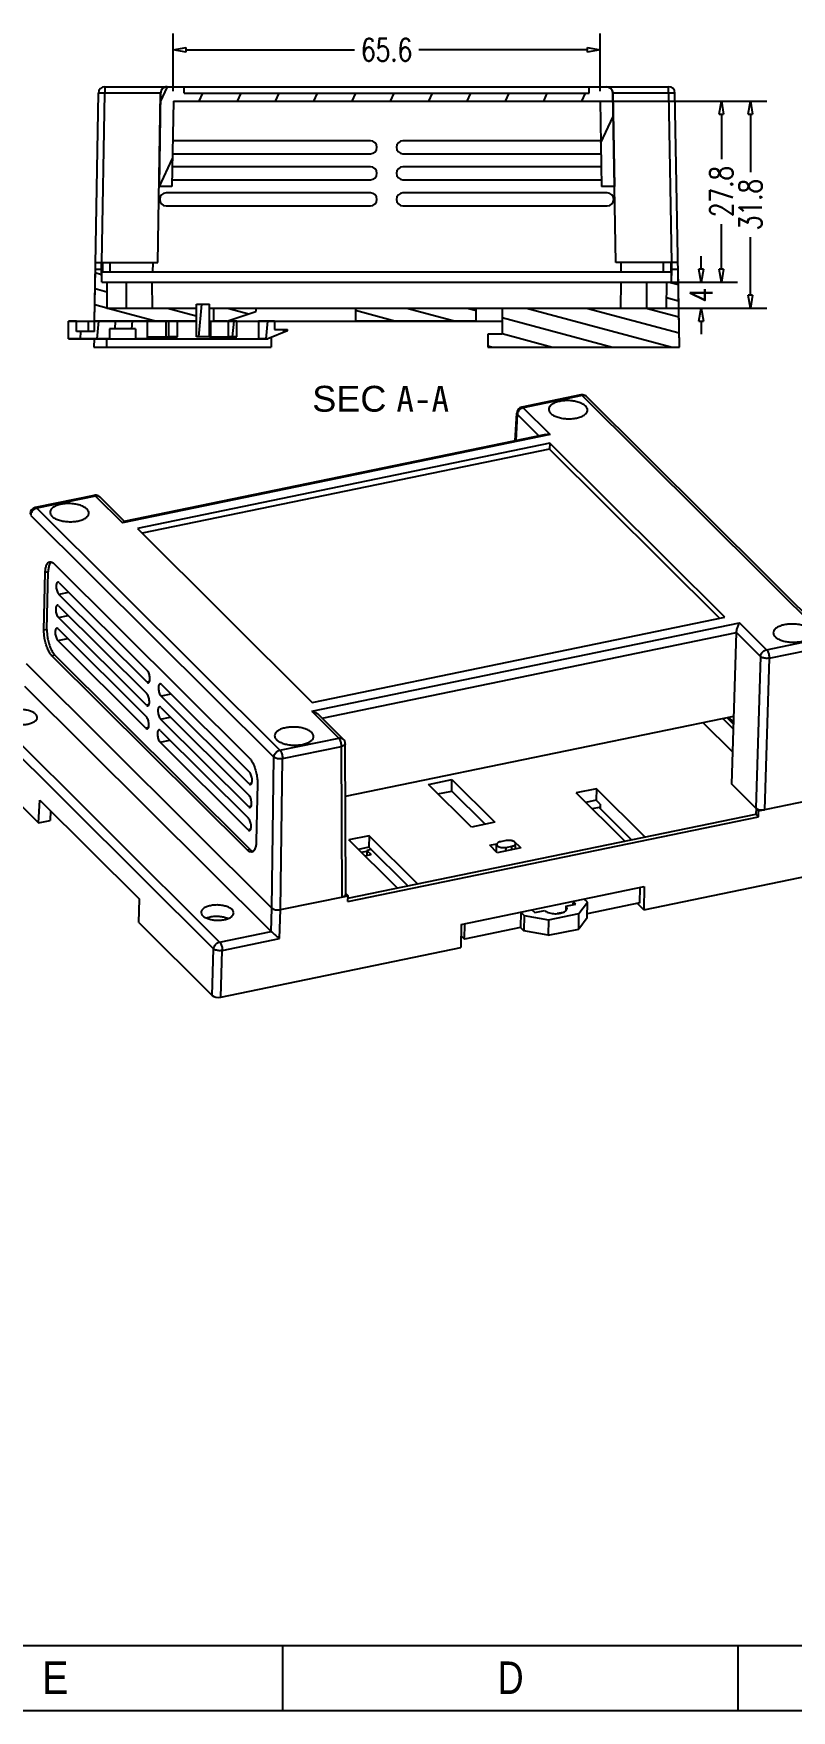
# Model space of a CAD drawing. Header units: millimetres. Extents: x 6978 to 7572, y 2560 to 2980.
# Drawn here: x 7253.7 to 7370.2, y 2559.7 to 2817.3 of the extents above; entities that cross this region are included whole.
import ezdxf
from ezdxf.enums import TextEntityAlignment as Align

# ---------------------------------------------------------------- set-up
doc = ezdxf.new("R2010")
doc.units = ezdxf.units.MM
doc.layers.add('02___PRT_ALL_AXES', color=7, linetype='Continuous')
doc.layers.add('dim', color=3, linetype='Continuous')
doc.styles.add('romans', font='romans.shx', dxfattribs={"width": 0.75, "bigfont": 'fangsong.shx'})
doc.styles.add('TEXTSTYLE_0', font='txt', dxfattribs={"width": 0.8})
doc.styles.add('图框', font='simsun.ttc')
doc.dimstyles.new('MSTD', dxfattribs={"dimtxt": 3.5, "dimasz": 2, "dimexe": 2.5, "dimexo": 1.5, "dimgap": 1, "dimtad": 0, "dimdsep": 46, "dimtxsty": 'romans', "dimblk": 'CLOSEDBLANK', "dimcen": 0, "dimclrd": 92, "dimclre": 92, "dimclrt": 3, "dimadec": 1, "dimazin": 2, "dimtfac": 0.5, "dimtmove": 0, "dimatfit": 3, "dimfxl": 1, "dimarcsym": 0})

# ---------------------------------------------------------------- blocks, each defined once
blk = doc.blocks.new('_ClosedBlank')
at = {"color": 0, "linetype": 'ByBlock', "lineweight": -2}
for p, q in [((-1, 0.17), (0, 0)), ((-1, 0.17), (-1, -0.17)), ((0, 0), (-1, -0.17))]:
    blk.add_line(p, q, dxfattribs=at)
blk = doc.blocks.new('*D43')
at = {"layer": 'Defpoints', "color": 0}
for p in [(7337.99, 2806.9), (7363.89, 2806.9), (7338.35, 2775.1)]:
    blk.add_point(p, dxfattribs=at)
at = {"layer": 'dim', "color": 92, "lineweight": -2}
for p, q in [((7339.49, 2806.9), (7366.39, 2806.9)), ((7363.89, 2804.9), (7363.89, 2796)), ((7363.89, 2777.1), (7363.89, 2786)), ((7339.85, 2775.1), (7366.39, 2775.1))]:
    blk.add_line(p, q, dxfattribs=at)
at = {"layer": 'dim', "color": 92, "lineweight": -2, "xscale": 2, "yscale": 2, "zscale": 2}
for p, rotation in [((7363.89, 2806.9), 90), ((7363.89, 2775.1), 270)]:
    blk.add_blockref('_ClosedBlank', p, dxfattribs=dict(at, rotation=rotation))
at = {"layer": 'dim', "color": 3, "insert": (7363.89, 2791), "char_height": 3.5, "attachment_point": 5, "rotation": 90, "style": 'romans'}
blk.add_mtext('31.8', dxfattribs=at)
blk = doc.blocks.new('*D44')
at = {"layer": 'Defpoints', "color": 0}
for p in [(7347.97, 2779.1), (7347.97, 2775.1), (7356.32, 2775.1)]:
    blk.add_point(p, dxfattribs=at)
at = {"layer": 'dim', "color": 92, "lineweight": -2}
for p, q in [((7356.32, 2781.1), (7356.32, 2783.1)), ((7349.47, 2779.1), (7358.82, 2779.1)), ((7356.32, 2779.1), (7356.32, 2779.04)), ((7349.47, 2775.1), (7358.82, 2775.1)), ((7356.32, 2775.1), (7356.32, 2775.16)), ((7356.32, 2773.1), (7356.32, 2771.1))]:
    blk.add_line(p, q, dxfattribs=at)
at = {"layer": 'dim', "color": 92, "lineweight": -2, "xscale": 2, "yscale": 2, "zscale": 2}
for p, rotation in [((7356.32, 2779.1), 270), ((7356.32, 2775.1), 90)]:
    blk.add_blockref('_ClosedBlank', p, dxfattribs=dict(at, rotation=rotation))
at = {"layer": 'dim', "color": 3, "insert": (7356.32, 2777.1), "char_height": 3.5, "attachment_point": 5, "rotation": 90, "style": 'romans'}
blk.add_mtext('4', dxfattribs=at)
blk = doc.blocks.new('*D35')
at = {"layer": 'Defpoints', "color": 0}
for p in [(7346.08, 2806.9), (7349.47, 2779.1), (7359.42, 2779.1)]:
    blk.add_point(p, dxfattribs=at)
at = {"layer": 'dim', "color": 92, "lineweight": -2}
for p, q in [((7347.58, 2806.9), (7361.92, 2806.9)), ((7359.42, 2804.9), (7359.42, 2798)), ((7359.42, 2781.1), (7359.42, 2788)), ((7350.97, 2779.1), (7361.92, 2779.1))]:
    blk.add_line(p, q, dxfattribs=at)
at = {"layer": 'dim', "color": 92, "lineweight": -2, "xscale": 2, "yscale": 2, "zscale": 2}
for p, rotation in [((7359.42, 2806.9), 90), ((7359.42, 2779.1), 270)]:
    blk.add_blockref('_ClosedBlank', p, dxfattribs=dict(at, rotation=rotation))
at = {"layer": 'dim', "color": 3, "insert": (7359.42, 2793), "char_height": 3.5, "attachment_point": 5, "rotation": 90, "style": 'romans'}
blk.add_mtext('27.8', dxfattribs=at)
blk = doc.blocks.new('*D45')
at = {"layer": 'Defpoints', "color": 0}
for p in [(7340.77, 2814.77), (7275.17, 2806.9), (7340.77, 2806.9)]:
    blk.add_point(p, dxfattribs=at)
at = {"layer": 'dim', "color": 92, "lineweight": -2}
for p, q in [((7275.17, 2808.4), (7275.17, 2817.27)), ((7340.77, 2808.4), (7340.77, 2817.27)), ((7277.17, 2814.77), (7303.03, 2814.77)), ((7338.77, 2814.77), (7312.91, 2814.77))]:
    blk.add_line(p, q, dxfattribs=at)
at = {"layer": 'dim', "color": 92, "lineweight": -2, "xscale": 2, "yscale": 2, "zscale": 2, "rotation": 180}
blk.add_blockref('_ClosedBlank', (7275.17, 2814.77), dxfattribs=at)
at = {"layer": 'dim', "color": 92, "lineweight": -2, "xscale": 2, "yscale": 2, "zscale": 2}
blk.add_blockref('_ClosedBlank', (7340.77, 2814.77), dxfattribs=at)
at = {"layer": 'dim', "color": 3, "insert": (7307.97, 2814.77), "char_height": 3.5, "attachment_point": 5, "style": 'romans'}
blk.add_mtext('65.6', dxfattribs=at)
blk = doc.blocks.new('SUN_6HWZ35TKK40GSGJE8VEUYAXIAKM')
at = {"color": 7, "linetype": 'Continuous'}
for p, q in [((-584, 10), (-10, 10)), ((-280, 0), (-280, 10)), ((-210, 0), (-210, 10)), ((-594, 0), (0, 0))]:
    blk.add_line(p, q, dxfattribs=at)
at = {"color": 2, "linetype": 'Continuous', "style": 'TEXTSTYLE_0', "width": 1.2}
for s, p, p2 in [('E', (-316.99, 2.53), (-312.99, 2.53)), ('D', (-246.99, 2.53), (-242.99, 2.53))]:
    blk.add_text(s, height=5, dxfattribs=at).set_placement(p, p2, align=Align.FIT)
blk = doc.blocks.new('*u3')
at = {"color": 7, "linetype": 'Continuous'}
for p, q in [((36.11, 14.77), (27.05, 12.91)), ((36.33, 14.68), (27.27, 12.81)), ((73.72, -22.49), (36.33, 14.68)), ((74.41, -22.66), (37.01, 14.5)), ((26.04, 7.74), (26.25, 11.97)), ((26.15, 7.76), (26.35, 11.76)), ((29.64, 8.48), (26.35, 11.76)), ((31.4, 8.7), (27.27, 12.81)), ((31.4, 8.7), (-34.35, -4.86)), ((30.72, 8.71), (-34.12, -4.67)), ((31.34, 7.35), (-32.06, -5.73)), ((31.32, 6.46), (-31.32, -6.46)), ((31.34, 7.35), (31.32, 6.46)), ((57.48, -19.54), (31.32, 6.46)), ((58.23, -19.38), (31.34, 7.35)), ((-38.71, -0.66), (-47.77, -2.53)), ((-38.48, -0.76), (-47.54, -2.63)), ((-38.48, -0.76), (-34.35, -4.86)), ((-37.8, -0.93), (-34.05, -4.66)), ((-48.47, -3.7), (-11.07, -40.86)), ((-47.54, -2.63), (-10.15, -39.79)), ((-32.06, -5.73), (-5.17, -32.46)), ((-46.42, -21.36), (-46.23, -12.52)), ((-45.78, -12.42), (-46.23, -12.52)), ((-45.97, -21.26), (-45.78, -12.42)), ((-44.87, -11.15), (-14.83, -41.01)), ((-44.09, -14.1), (-30.54, -27.57)), ((-44.17, -17.63), (-30.62, -31.1)), ((-42.63, -15.55), (-44.13, -15.86)), ((-30.58, -29.33), (-44.13, -15.86)), ((-44.21, -19.4), (-42.71, -19.09)), ((-30.66, -32.87), (-44.21, -19.4)), ((-5.22, -33.82), (60.53, -20.25)), ((-5.17, -32.46), (58.23, -19.38)), ((64.66, -24.36), (60.53, -20.25)), ((-45.97, -21.26), (-46.42, -21.36)), ((-44.29, -22.94), (-42.78, -22.62)), ((-30.74, -36.41), (-44.29, -22.94)), ((-44.25, -21.17), (-30.7, -34.64)), ((-3.65, -34.88), (60.04, -21.74)), ((59.32, -45.01), (60.04, -21.74)), ((63.74, -25.41), (60.04, -21.74)), ((64.66, -24.36), (73.72, -22.49)), ((-44.74, -25.2), (-45.19, -25.29)), ((-15.15, -55.15), (-45.19, -25.29)), ((-14.7, -55.06), (-44.74, -25.2)), ((63.74, -25.41), (63.02, -48.69)), ((65.07, -25.66), (64.35, -48.93)), ((65.07, -25.66), (74.13, -23.79)), ((-49.17, -26.48), (-11.39, -64.04)), ((-11.5, -67.62), (-49.34, -30)), ((-30.19, -29.26), (-30.58, -29.33)), ((-28.38, -29.71), (-14.83, -43.18)), ((-58.2, -32.68), (-20.34, -70.32)), ((-57.28, -31.63), (-19.42, -69.26)), ((-30.27, -32.79), (-30.66, -32.87)), ((-28.46, -33.25), (-14.91, -46.72)), ((-26.92, -31.17), (-28.42, -31.48)), ((-14.87, -44.95), (-28.42, -31.48)), ((-28.5, -35.02), (-27, -34.71)), ((-14.95, -48.49), (-28.5, -35.02)), ((-5.22, -33.82), (-1.09, -37.93)), ((-4.21, -34.32), (-0.41, -38.1)), ((-0.08, -46.87), (59.64, -34.55)), ((59.47, -40.12), (54.85, -35.53)), ((57.93, -34.9), (59.58, -36.54)), ((59.6, -35.78), (58.58, -34.76)), ((59.61, -35.51), (58.81, -34.72)), ((-30.35, -36.33), (-30.74, -36.41)), ((-28.58, -38.55), (-27.07, -38.24)), ((-15.03, -52.02), (-28.58, -38.55)), ((-28.54, -36.78), (-14.99, -50.25)), ((-10.15, -39.79), (-1.09, -37.93)), ((-58.54, -39.74), (-47.25, -50.97)), ((-11.39, -64.04), (-11.07, -40.86)), ((-10.05, -64.28), (-9.74, -41.09)), ((-9.74, -41.09), (-0.68, -39.22)), ((-0.58, -62.33), (-0.68, -39.22)), ((-0.02, -61.92), (-0.11, -38.8)), ((-14.48, -44.87), (-14.87, -44.95)), ((-13.6, -44.95), (-13.79, -53.79)), ((12.69, -45.04), (16.3, -44.3)), ((19.29, -51.61), (12.69, -45.04)), ((14.15, -46.5), (16.26, -46.07)), ((16.26, -46.07), (16.3, -44.3)), ((21.39, -51.17), (16.26, -46.07)), ((16.3, -44.3), (22.9, -50.86)), ((38.53, -45.72), (35.42, -46.36)), ((42.86, -53.76), (35.42, -46.36)), ((38.53, -45.72), (38.49, -47.49)), ((45.97, -53.12), (38.53, -45.72)), ((63.02, -48.69), (59.32, -45.01)), ((-47.25, -50.97), (-47.07, -47.45)), ((-47.07, -47.45), (-31.75, -62.68)), ((-14.56, -48.41), (-14.95, -48.49)), ((38.49, -47.49), (36.88, -47.82)), ((38.94, -48.59), (37.87, -48.81)), ((39.07, -48.07), (38.49, -47.49)), ((43.92, -53.54), (38.94, -48.59)), ((39.07, -48.07), (39.06, -48.7)), ((63.05, -48.72), (63.02, -49.6)), ((63.05, -48.72), (63.45, -49.12)), ((63.45, -49.12), (73.82, -46.98)), ((-47.25, -50.97), (-45.47, -50.6)), ((-45.41, -49.1), (-45.47, -50.6)), ((0.31, -62.54), (63.02, -49.6)), ((0.31, -63.04), (63.43, -50.01)), ((22.9, -50.86), (19.29, -51.61)), ((63.43, -50.01), (63.02, -49.6)), ((63.43, -50.01), (63.45, -49.12)), ((-14.64, -51.94), (-15.03, -52.02)), ((3.58, -52.93), (0.47, -53.57)), ((7.91, -60.97), (0.47, -53.57)), ((3.58, -52.93), (3.54, -54.7)), ((11.02, -60.33), (3.58, -52.93)), ((24.64, -53.68), (23.74, -53.86)), ((25.49, -53.69), (25.7, -53.65)), ((25.7, -53.65), (26.87, -54.81)), ((25.7, -53.76), (25.7, -53.65)), ((-14.7, -55.06), (-15.15, -55.15)), ((-14.36, -55.3), (-14.27, -55.33)), ((3.54, -54.7), (1.94, -55.03)), ((2.39, -55.48), (3.23, -55.31)), ((2.93, -56.02), (3.86, -55.83)), ((3.23, -55.2), (3.22, -55.96)), ((3.91, -55.06), (3.23, -55.2)), ((3.23, -55.2), (3.86, -55.83)), ((9.52, -60.64), (3.54, -54.7)), ((22.1, -54.39), (23.21, -54.17)), ((23.26, -55.55), (22.1, -54.39)), ((23.15, -55.44), (23.17, -54.27)), ((26.87, -54.81), (23.26, -55.55)), ((24.59, -55.28), (24.61, -54.72)), ((24.61, -54.72), (25.51, -54.54)), ((25.5, -55.09), (25.51, -54.54)), ((26.06, -54.98), (26.08, -54.13)), ((45.79, -64.32), (82.68, -56.71)), ((-0.02, -61.81), (0.32, -62.14)), ((17.7, -66.56), (45.84, -60.75)), ((45.19, -63.25), (45.24, -60.88)), ((45.84, -60.75), (45.79, -64.32)), ((-31.86, -66.26), (-31.75, -62.68)), ((-11.5, -67.62), (-11.39, -64.04)), ((-10.19, -68.74), (-10.05, -64.28)), ((-10.05, -64.28), (0.32, -62.14)), ((0.31, -63.04), (0.32, -62.14)), ((28.6, -64.29), (29.04, -64.72)), ((33.81, -63.74), (33.8, -64.47)), ((33.81, -63.74), (35.35, -63.42)), ((34.92, -63.01), (34.9, -63.51)), ((35.35, -63.42), (34.93, -63)), ((35.83, -64.87), (37.15, -63.15)), ((37.15, -63.15), (36.64, -62.65)), ((37.09, -65.54), (37.15, -63.15)), ((45.19, -63.25), (37.11, -64.91)), ((44.93, -63.46), (44.93, -63.3)), ((45.79, -64.32), (44.93, -63.46)), ((-31.86, -66.26), (-20.56, -77.49)), ((17.7, -66.56), (17.66, -70.12)), ((18.22, -68.81), (18.28, -66.44)), ((26.89, -64.66), (26.84, -67.03)), ((27.41, -65.16), (26.9, -64.66)), ((27.41, -65.16), (27.35, -67.55)), ((27.41, -65.16), (31.14, -65.84)), ((29.04, -64.72), (30.57, -64.41)), ((31.14, -65.84), (31.09, -68.23)), ((31.14, -65.84), (35.83, -64.87)), ((33.38, -64.71), (32.48, -64.9)), ((35.78, -67.26), (35.83, -64.87)), ((37.09, -65.54), (35.78, -67.26)), ((-19.42, -69.26), (-11.49, -67.63)), ((-19.01, -70.56), (-10.19, -68.74)), ((17.68, -68.27), (18.22, -68.81)), ((26.84, -67.03), (18.22, -68.81)), ((27.35, -67.55), (26.84, -67.03)), ((31.09, -68.23), (27.35, -67.55)), ((31.09, -68.23), (35.78, -67.26)), ((-20.56, -77.49), (-20.34, -70.32)), ((-19.23, -77.73), (17.66, -70.12)), ((-19.23, -77.73), (-19.01, -70.56))]:
    blk.add_line(p, q, dxfattribs=at)
for centre, radius, start, end in [((27.25, 11.93), 1, 101.6665, 177.2069), ((36.31, 13.79), 1, 84.74, 101.6228), ((36.31, 13.8), 1, 45.1682, 84.7037), ((-47.56, -3.51), 1, 101.6663, 178.224), ((-38.5, -1.64), 1, 84.8773, 101.6236), ((-38.5, -1.64), 1, 45.1673, 84.8421), ((-44.85, -11.45), 0.729, 134.3926, 138.0514), ((-44.87, -11.42), 0.693, 129.651, 134.396), ((-45.51, -11.61), 0.76, 65.4101, 66.8907), ((-1.11, -38.81), 1, 0.2337, 45.1937), ((-14.06, -54.6), 0.76, 245.4101, 246.8907), ((-14.73, -54.77), 0.729, 314.3926, 318.0514)]:
    blk.add_arc(centre, radius, start, end, dxfattribs=at)
for centre, major_axis, ratio, start_param, end_param in [((63.92, -48.5), (1, -0.022), 0.467329, -2.684843, -1.114352), ((-10.49, -63.86), (1, -0.022), 0.467259, -2.684757, -1.11396), ((-1.02, -61.9), (1, -0.02), 0.467103, -1.113757, 0.012557), ((-10.6, -67.43), (1, -0.022), 0.467329, -2.684843, -2.667695), ((-19.66, -77.3), (1, -0.022), 0.467329, -2.684843, -1.114352)]:
    blk.add_ellipse(centre, major_axis=major_axis, ratio=ratio, start_param=start_param, end_param=end_param, dxfattribs=at)
for points, start_tangent, end_tangent in [([(27.05, 12.9), (27.13, 12.9), (27.27, 12.81)], (0.984511, 0.175323), (0.709233, -0.704974)), ([(36.84, 13.07), (36.42, 13.38), (35.84, 13.63), (35.14, 13.81), (34.38, 13.9), (33.6, 13.89), (32.86, 13.79), (32.21, 13.6), (31.69, 13.34), (31.34, 13.02), (31.18, 12.67), (31.17, 12.57)], (-0.709233, 0.704974), (-0.004813, -0.999988)), ([(36.33, 14.68), (36.19, 14.77), (36.11, 14.77)], (-0.709233, 0.704974), (-0.984494, -0.175421)), ([(37.01, 14.5), (36.85, 14.62), (36.6, 14.69), (36.33, 14.68)], (-0.710347, 0.703852), (-0.979372, -0.202067)), ([(37.13, 12.44), (37.08, 12.72), (36.84, 13.07)], (0.024054, 0.999711), (-0.709233, 0.704974)), ([(26.35, 11.76), (26.26, 11.9), (26.25, 11.97)], (-0.696115, 0.71793), (0.049551, 0.998772)), ([(27.27, 12.81), (26.99, 12.71), (26.74, 12.53), (26.53, 12.3), (26.4, 12.03), (26.35, 11.76)], (-0.979372, -0.202067), (-0.039844, -0.999206)), ([(31.17, 12.57), (31.22, 12.31), (31.46, 11.96)], (-0.004813, -0.999988), (0.709233, -0.704974)), ([(31.46, 11.96), (31.89, 11.64), (32.47, 11.39), (33.16, 11.21), (33.92, 11.12), (34.7, 11.13), (35.44, 11.23), (36.09, 11.42), (36.61, 11.68), (36.97, 12), (37.13, 12.35), (37.13, 12.44)], (0.709233, -0.704974), (0.024054, 0.999711)), ([(30.72, 8.71), (30.82, 8.72), (31.11, 8.74), (31.4, 8.7)], (0.979688, 0.20053), (0.983806, -0.179239)), ([(-47.77, -2.53), (-47.68, -2.54), (-47.54, -2.63)], (0.984512, 0.175318), (0.709233, -0.704974)), ([(-39.81, -2.75), (-40.24, -2.44), (-40.82, -2.18), (-41.51, -2.01), (-42.27, -1.92), (-43.05, -1.92), (-43.79, -2.02), (-44.45, -2.21), (-44.97, -2.47), (-45.32, -2.79), (-45.48, -3.15), (-45.49, -3.24)], (-0.709233, 0.704974), (-0.004813, -0.999988)), ([(-38.48, -0.76), (-38.62, -0.67), (-38.71, -0.66)], (-0.709233, 0.704974), (-0.984494, -0.175421)), ([(-37.8, -0.93), (-37.97, -0.81), (-38.21, -0.74), (-38.48, -0.76)], (-0.710276, 0.703924), (-0.979372, -0.202067)), ([(-47.54, -2.63), (-47.83, -2.73), (-48.08, -2.91), (-48.29, -3.14), (-48.42, -3.42), (-48.47, -3.7)], (-0.979372, -0.202067), (-0.022208, -0.999753)), ([(-45.49, -3.24), (-45.44, -3.51), (-45.2, -3.86)], (-0.004813, -0.999988), (0.709233, -0.704974)), ([(-45.2, -3.86), (-44.77, -4.17), (-44.19, -4.43), (-43.5, -4.6), (-42.74, -4.69), (-41.96, -4.69), (-41.22, -4.59), (-40.56, -4.4), (-40.04, -4.14), (-39.69, -3.82), (-39.53, -3.46), (-39.52, -3.38)], (0.709233, -0.704974), (0.024054, 0.999711)), ([(-39.52, -3.38), (-39.57, -3.1), (-39.81, -2.75)], (0.024054, 0.999711), (-0.709233, 0.704974)), ([(-34.12, -4.67), (-34.15, -4.68), (-34.25, -4.75), (-34.35, -4.86)], (-0.978684, -0.205373), (-0.607354, -0.794431)), ([(-46.23, -12.52), (-46.17, -11.87), (-46.02, -11.36), (-45.81, -11.02), (-45.54, -10.86)], (0.022208, 0.999753), (0.978418, 0.206635)), ([(-45.39, -10.96), (-45.57, -11.27), (-45.72, -11.78), (-45.78, -12.42)], (-0.668695, -0.743537), (-0.022208, -0.999753)), ([(-45.54, -10.86), (-45.53, -10.86), (-45.21, -10.91)], (0.978418, 0.206635), (0.919777, -0.392441)), ([(-45.19, -10.92), (-44.87, -11.15)], (0.909331, -0.416074), (0.709233, -0.704974)), ([(-44.31, -14), (-44.38, -14.03), (-44.48, -14.17), (-44.53, -14.4), (-44.54, -14.71), (-44.5, -15.05), (-44.41, -15.38), (-44.28, -15.66), (-44.13, -15.86)], (-0.980252, -0.197752), (0.709233, -0.704974)), ([(-44.09, -14.1), (-44.24, -14), (-44.31, -14)], (-0.709233, 0.704974), (-0.980252, -0.197752)), ([(-44.39, -17.54), (-44.45, -17.56), (-44.56, -17.7), (-44.61, -17.94), (-44.62, -18.25), (-44.58, -18.59), (-44.48, -18.92), (-44.36, -19.2), (-44.21, -19.4)], (-0.980252, -0.197752), (0.709233, -0.704974)), ([(-44.17, -17.63), (-44.32, -17.54), (-44.39, -17.54)], (-0.709233, 0.704974), (-0.980252, -0.197752)), ([(60.04, -21.74), (60.07, -21.42), (60.14, -21.12), (60.23, -20.85), (60.33, -20.61), (60.43, -20.41), (60.53, -20.25)], (0.031106, 0.999516), (0.607354, 0.794431)), ([(71.37, -21.25), (70.95, -20.94), (70.37, -20.69), (69.67, -20.51), (68.91, -20.42), (68.13, -20.43), (67.39, -20.53), (66.74, -20.72), (66.22, -20.98), (65.87, -21.3), (65.71, -21.65), (65.7, -21.75)], (-0.709233, 0.704974), (-0.004813, -0.999988)), ([(-45.19, -25.29), (-45.52, -24.87), (-45.83, -24.3), (-46.09, -23.61), (-46.28, -22.85), (-46.4, -22.09), (-46.42, -21.36)], (-0.709233, 0.704974), (0.022208, 0.999753)), ([(-45.97, -21.26), (-45.94, -21.99), (-45.83, -22.76), (-45.64, -23.51), (-45.38, -24.2), (-45.07, -24.78), (-44.74, -25.2)], (-0.022208, -0.999753), (0.709233, -0.704974)), ([(-44.47, -21.07), (-44.53, -21.1), (-44.63, -21.24), (-44.69, -21.48), (-44.7, -21.78), (-44.65, -22.12), (-44.56, -22.45), (-44.44, -22.74), (-44.29, -22.94)], (-0.980252, -0.197752), (0.709233, -0.704974)), ([(-44.25, -21.17), (-44.4, -21.07), (-44.47, -21.07)], (-0.709233, 0.704974), (-0.980252, -0.197752)), ([(65.7, -21.75), (65.75, -22.01), (65.99, -22.37)], (-0.004813, -0.999988), (0.709233, -0.704974)), ([(65.99, -22.37), (66.41, -22.68), (66.99, -22.93), (67.69, -23.11), (68.45, -23.2), (69.23, -23.19), (69.97, -23.09), (70.62, -22.9), (71.14, -22.64), (71.49, -22.32), (71.66, -21.97), (71.66, -21.88)], (0.709233, -0.704974), (0.024054, 0.999711)), ([(63.74, -25.41), (63.79, -25.13), (63.93, -24.86), (64.14, -24.63), (64.39, -24.46), (64.66, -24.36)], (0.039844, 0.999206), (0.979372, 0.202067)), ([(65.07, -25.66), (64.78, -25.69), (64.47, -25.68), (64.17, -25.62), (63.92, -25.53), (63.74, -25.41)], (-0.982583, -0.185826), (-0.722556, 0.691312)), ([(64.66, -24.36), (64.79, -24.53), (64.91, -24.77), (65, -25.06), (65.06, -25.36), (65.07, -25.66)], (0.709233, -0.704974), (-0.013574, -0.999908)), ([(-30.36, -29.43), (-30.3, -29.4), (-30.2, -29.26), (-30.14, -29.03), (-30.13, -28.72), (-30.18, -28.38), (-30.27, -28.05), (-30.39, -27.77), (-30.54, -27.57)], (0.980252, 0.197752), (-0.709233, 0.704974)), ([(-30.58, -29.33), (-30.43, -29.43), (-30.36, -29.43)], (0.709233, -0.704974), (0.980252, 0.197752)), ([(-28.6, -29.62), (-28.67, -29.64), (-28.77, -29.78), (-28.82, -30.02), (-28.83, -30.33), (-28.79, -30.67), (-28.7, -31), (-28.57, -31.28), (-28.42, -31.48)], (-0.980252, -0.197752), (0.709233, -0.704974)), ([(-28.38, -29.71), (-28.53, -29.62), (-28.6, -29.62)], (-0.709233, 0.704974), (-0.980252, -0.197752)), ([(-30.66, -32.87), (-30.51, -32.96), (-30.44, -32.96)], (0.709233, -0.704974), (0.980252, 0.197752)), ([(-30.44, -32.96), (-30.38, -32.94), (-30.28, -32.8), (-30.22, -32.56), (-30.21, -32.26), (-30.26, -31.92), (-30.35, -31.59), (-30.47, -31.3), (-30.62, -31.1)], (0.980252, 0.197752), (-0.709233, 0.704974)), ([(-28.68, -33.16), (-28.74, -33.18), (-28.85, -33.32), (-28.9, -33.56), (-28.91, -33.86), (-28.86, -34.2), (-28.77, -34.53), (-28.65, -34.82), (-28.5, -35.02)], (-0.980252, -0.197752), (0.709233, -0.704974)), ([(-28.46, -33.25), (-28.61, -33.15), (-28.68, -33.16)], (-0.709233, 0.704974), (-0.980252, -0.197752)), ([(-30.52, -36.5), (-30.46, -36.48), (-30.35, -36.34), (-30.3, -36.1), (-30.29, -35.79), (-30.33, -35.45), (-30.43, -35.12), (-30.55, -34.84), (-30.7, -34.64)], (0.980252, 0.197752), (-0.709233, 0.704974)), ([(-5.22, -33.82), (-4.93, -33.89), (-4.65, -34.01), (-4.38, -34.18), (-4.21, -34.32)], (0.983806, -0.179239), (0.710411, -0.703787)), ([(-30.74, -36.41), (-30.59, -36.5), (-30.52, -36.5)], (0.709233, -0.704974), (0.980252, 0.197752)), ([(-28.76, -36.69), (-28.82, -36.71), (-28.92, -36.85), (-28.98, -37.09), (-28.99, -37.4), (-28.94, -37.74), (-28.85, -38.07), (-28.73, -38.35), (-28.58, -38.55)], (-0.980252, -0.197752), (0.709233, -0.704974)), ([(-28.54, -36.78), (-28.69, -36.69), (-28.76, -36.69)], (-0.709233, 0.704974), (-0.980252, -0.197752)), ([(-5.29, -37.07), (-5.71, -36.76), (-6.29, -36.51), (-6.98, -36.33), (-7.75, -36.24), (-8.52, -36.25), (-9.26, -36.35), (-9.92, -36.53), (-10.44, -36.8), (-10.79, -37.11), (-10.95, -37.47), (-10.96, -37.57)], (-0.709233, 0.704974), (-0.004813, -0.999988)), ([(-10.96, -37.57), (-10.91, -37.83), (-10.67, -38.18)], (-0.004813, -0.999988), (0.709233, -0.704974)), ([(-10.67, -38.18), (-10.24, -38.49), (-9.66, -38.75), (-8.97, -38.92), (-8.21, -39.01), (-7.43, -39.01), (-6.69, -38.91), (-6.04, -38.72), (-5.52, -38.46), (-5.16, -38.14), (-5, -37.79), (-4.99, -37.7)], (0.709233, -0.704974), (0.024054, 0.999711)), ([(-4.99, -37.7), (-5.04, -37.42), (-5.29, -37.07)], (0.024054, 0.999711), (-0.709233, 0.704974)), ([(-1.09, -37.93), (-0.82, -37.91), (-0.57, -37.98), (-0.41, -38.1)], (0.979372, 0.202067), (0.710712, -0.703483)), ([(-0.68, -39.22), (-0.7, -38.94), (-0.75, -38.63), (-0.84, -38.34), (-0.96, -38.1), (-1.09, -37.93)], (0.013574, 0.999908), (-0.709233, 0.704974)), ([(-14.83, -41.01), (-14.5, -41.43), (-14.19, -42.01), (-13.94, -42.7), (-13.74, -43.45), (-13.63, -44.22), (-13.6, -44.95)], (0.709233, -0.704974), (-0.022208, -0.999753)), ([(-11.07, -40.86), (-11.02, -40.58), (-10.89, -40.31), (-10.68, -40.07), (-10.43, -39.89), (-10.15, -39.79)], (0.022208, 0.999753), (0.979372, 0.202067)), ([(-9.74, -41.09), (-10.03, -41.13), (-10.35, -41.12), (-10.64, -41.07), (-10.89, -40.98), (-11.07, -40.86)], (-0.979372, -0.202067), (-0.722293, 0.691587)), ([(-10.15, -39.79), (-10.02, -39.97), (-9.9, -40.21), (-9.81, -40.5), (-9.76, -40.8), (-9.74, -41.09)], (0.709233, -0.704974), (-0.013574, -0.999908)), ([(-0.11, -38.8), (-0.13, -38.89), (-0.23, -39.03), (-0.42, -39.14), (-0.68, -39.22)], (-0.00401, -0.999992), (-0.975918, -0.218136)), ([(-14.65, -45.04), (-14.59, -45.02), (-14.49, -44.88), (-14.43, -44.64), (-14.42, -44.34), (-14.47, -44), (-14.56, -43.67), (-14.68, -43.38), (-14.83, -43.18)], (0.980252, 0.197752), (-0.709233, 0.704974)), ([(-14.87, -44.95), (-14.72, -45.04), (-14.65, -45.04)], (0.709233, -0.704974), (0.980252, 0.197752)), ([(-14.95, -48.49), (-14.8, -48.58), (-14.73, -48.58)], (0.709233, -0.704974), (0.980252, 0.197752)), ([(-14.73, -48.58), (-14.67, -48.56), (-14.56, -48.42), (-14.51, -48.18), (-14.5, -47.87), (-14.55, -47.53), (-14.64, -47.2), (-14.76, -46.92), (-14.91, -46.72)], (0.980252, 0.197752), (-0.709233, 0.704974)), ([(-14.81, -52.12), (-14.74, -52.09), (-14.64, -51.95), (-14.59, -51.71), (-14.58, -51.41), (-14.62, -51.07), (-14.71, -50.74), (-14.84, -50.45), (-14.99, -50.25)], (0.980252, 0.197752), (-0.709233, 0.704974)), ([(-15.03, -52.02), (-14.88, -52.12), (-14.81, -52.12)], (0.709233, -0.704974), (0.980252, 0.197752)), ([(-13.79, -53.79), (-13.85, -54.43), (-14, -54.94), (-14.18, -55.25)], (-0.022208, -0.999753), (-0.668695, -0.743537)), ([(23.74, -53.86), (23.48, -53.94), (23.29, -54.06), (23.19, -54.19), (23.18, -54.27)], (-0.979372, -0.202067), (-0.026337, -0.999653)), ([(26.07, -54.13), (26.07, -54.06), (25.98, -53.92), (25.8, -53.8), (25.55, -53.7), (25.26, -53.65), (24.94, -53.64), (24.64, -53.68)], (0.026337, 0.999653), (-0.979372, -0.202067)), ([(-14.48, -55.44), (-14.49, -55.44), (-14.81, -55.4), (-15.15, -55.15)], (-0.978418, -0.206635), (-0.709233, 0.704974)), ([(-14.7, -55.06), (-14.38, -55.3)], (0.709233, -0.704974), (0.909331, -0.416074)), ([(-14.22, -55.29), (-14.48, -55.44)], (-0.714769, -0.69936), (-0.978418, -0.206635)), ([(23.18, -54.27), (23.18, -54.34), (23.27, -54.48), (23.45, -54.6), (23.7, -54.7), (23.99, -54.75), (24.31, -54.76), (24.61, -54.72)], (-0.026337, -0.999653), (0.979372, 0.202067)), ([(25.51, -54.54), (25.76, -54.46), (25.96, -54.34), (26.06, -54.21), (26.07, -54.13)], (0.979372, 0.202067), (0.026337, 0.999653)), ([(30.57, -64.41), (30.8, -64.58), (31.11, -64.73), (31.49, -64.83), (31.91, -64.9), (32.34, -64.91), (32.77, -64.88), (33.16, -64.8), (33.49, -64.67), (33.75, -64.52), (33.92, -64.33), (33.99, -64.13), (33.99, -64.11)], (0.709233, -0.704974), (0.01809, 0.999836)), ([(33.99, -64.11), (33.95, -63.93), (33.81, -63.74)], (0.01809, 0.999836), (-0.709233, 0.704974)), ([(-20.34, -70.32), (-20.29, -70.04), (-20.15, -69.77), (-19.95, -69.54), (-19.7, -69.36), (-19.42, -69.26)], (0.039844, 0.999206), (0.979372, 0.202067)), ([(-19.42, -69.26), (-19.29, -69.44), (-19.17, -69.68), (-19.08, -69.97), (-19.02, -70.27), (-19.01, -70.56)], (0.709233, -0.704974), (-0.013574, -0.999908)), ([(-11.49, -67.63), (-11.31, -67.8), (-11.08, -67.99), (-10.85, -68.2), (-10.61, -68.39), (-10.39, -68.58), (-10.19, -68.74)], (0.724106, -0.689689), (0.776905, -0.629618)), ([(-19.01, -70.56), (-19.31, -70.59), (-19.62, -70.58), (-19.91, -70.53), (-20.16, -70.44), (-20.34, -70.32)], (-0.982583, -0.185826), (-0.722556, 0.691312))]:
    blk.add_spline(points, degree=3, dxfattribs=dict(at, start_tangent=start_tangent, end_tangent=end_tangent))
at = {"layer": '02___PRT_ALL_AXES', "color": 7, "linetype": 'Continuous'}
for points, start_tangent, end_tangent in [([(-47.72, -34.25), (-48.11, -33.96), (-48.66, -33.74), (-49.31, -33.6), (-50.02, -33.54), (-50.72, -33.58), (-51.36, -33.72), (-51.89, -33.93), (-52.27, -34.21), (-52.45, -34.52), (-52.47, -34.66)], (-0.709233, 0.704974), (-0.016535, -0.999863)), ([(-52.23, -35.18), (-51.83, -35.46), (-51.29, -35.68), (-50.64, -35.83), (-49.93, -35.88), (-49.23, -35.84), (-48.59, -35.71), (-48.06, -35.49), (-47.68, -35.22), (-47.49, -34.9), (-47.48, -34.77)], (0.709233, -0.704974), (0.016535, 0.999863)), ([(-47.48, -34.77), (-47.51, -34.57), (-47.72, -34.25)], (0.016535, 0.999863), (-0.709233, 0.704974)), ([(-17.51, -64.28), (-17.9, -63.99), (-18.45, -63.77), (-19.1, -63.63), (-19.81, -63.57), (-20.51, -63.62), (-21.15, -63.75), (-21.68, -63.96), (-22.05, -64.24), (-22.24, -64.55), (-22.26, -64.69)], (-0.709233, 0.704974), (-0.016535, -0.999863)), ([(-17.26, -64.8), (-17.29, -64.6), (-17.51, -64.28)], (0.016535, 0.999863), (-0.709233, 0.704974)), ([(-22.26, -64.69), (-22.23, -64.89), (-22.02, -65.21)], (-0.016535, -0.999863), (0.709233, -0.704974)), ([(-22.02, -65.21), (-21.62, -65.49), (-21.08, -65.71), (-20.42, -65.86), (-19.72, -65.91), (-19.01, -65.87), (-18.37, -65.74), (-17.84, -65.53), (-17.47, -65.25), (-17.28, -64.93), (-17.26, -64.8)], (0.709233, -0.704974), (0.016535, 0.999863)), ([(-18.18, -65.65), (-18.49, -65.54), (-19.14, -65.4), (-19.85, -65.34), (-20.55, -65.38), (-21.19, -65.52), (-21.38, -65.58)], (-0.923292, 0.384099), (-0.939621, -0.342218))]:
    blk.add_spline(points, degree=3, dxfattribs=dict(at, start_tangent=start_tangent, end_tangent=end_tangent))

msp = doc.modelspace()

# ---------------------------------------------------------------- hatches: boundary and pattern name
at = {"linetype": 'Continuous'}
h = msp.add_hatch(dxfattribs=at)
h.set_pattern_fill('DEFAULT__1', color=2, scale=5.334911, angle=245, style=0, pattern_type=0)
h.set_pattern_definition([(245, (6948.557, 2527.186), (4.83507, -2.25463), [])])
edge = h.paths.add_edge_path()
edge.add_line((7276.822, 2808.1), (7276.822, 2809.1))
edge.add_line((7276.822, 2808.1), (7339.122, 2808.1))
edge.add_line((7339.122, 2808.1), (7339.122, 2809.1))
edge.add_line((7339.122, 2809.1), (7341.723, 2809.1))
edge.add_spline(control_points=[(7341.723, 2809.1), (7342.3, 2809.1), (7342.712, 2808.695), (7342.723, 2808.117)], knot_values=[0, 0, 0, 0, 1, 1, 1, 1], weights=[1, 0.8088336, 0.8088336, 1], degree=3, periodic=0)
edge.add_line((7342.723, 2808.117), (7342.972, 2793.8))
edge.add_line((7342.972, 2793.8), (7341.001, 2793.8))
edge.add_line((7340.772, 2806.9), (7341.001, 2793.8))
edge.add_line((7275.172, 2806.9), (7340.772, 2806.9))
edge.add_line((7275.172, 2806.9), (7274.944, 2793.8))
edge.add_line((7274.944, 2793.8), (7272.972, 2793.8))
edge.add_line((7273.222, 2808.117), (7272.972, 2793.8))
edge.add_spline(control_points=[(7274.222, 2809.1), (7273.644, 2809.1), (7273.232, 2808.695), (7273.222, 2808.117)], knot_values=[0, 0, 0, 0, 1, 1, 1, 1], weights=[1, 0.8088336, 0.8088336, 1], degree=3, periodic=0)
edge.add_line((7274.222, 2809.1), (7276.822, 2809.1))
h = msp.add_hatch(dxfattribs=at)
h.set_pattern_fill('DEFAULT__2', color=2, scale=2.38068, angle=165, style=0, pattern_type=0)
h.set_pattern_definition([(165, (6948.557, 2527.186), (-0.616165, -2.29956), [])])
edge = h.paths.add_edge_path()
edge.add_line((7323.522, 2769.1), (7352.972, 2769.1))
edge.add_line((7323.522, 2771.1), (7323.522, 2769.1))
edge.add_line((7325.722, 2771.1), (7323.522, 2771.1))
edge.add_line((7325.722, 2775.1), (7325.722, 2771.1))
edge.add_line((7325.722, 2775.1), (7350.972, 2775.1))
edge.add_line((7350.972, 2775.1), (7351.042, 2779.1))
edge.add_line((7351.042, 2779.1), (7351.772, 2779.1))
edge.add_line((7351.772, 2779.1), (7351.807, 2781.1))
edge.add_line((7351.807, 2781.1), (7352.763, 2781.1))
edge.add_line((7352.972, 2769.1), (7352.763, 2781.1))
edge = h.paths.add_edge_path()
edge.add_line((7321.722, 2773.1), (7303.172, 2773.1))
edge.add_line((7303.172, 2775.1), (7303.172, 2773.1))
edge.add_line((7303.172, 2775.1), (7321.722, 2775.1))
edge.add_line((7321.722, 2773.1), (7321.722, 2775.1))
edge = h.paths.add_edge_path()
edge.add_line((7283.372, 2773.1), (7281.372, 2773.1))
edge.add_line((7281.372, 2775.1), (7281.372, 2773.1))
edge.add_line((7281.372, 2775.1), (7287.872, 2775.1))
edge.add_line((7287.872, 2775.1), (7287.872, 2774.6))
edge.add_line((7283.372, 2773.1), (7287.872, 2774.6))
edge = h.paths.add_edge_path()
edge.add_line((7278.672, 2773.1), (7263.042, 2773.1))
edge.add_line((7263.042, 2773.1), (7263.182, 2781.1))
edge.add_line((7263.182, 2781.1), (7264.138, 2781.1))
edge.add_line((7264.172, 2779.1), (7264.138, 2781.1))
edge.add_line((7264.172, 2779.1), (7264.972, 2779.1))
edge.add_line((7264.972, 2779.1), (7264.972, 2775.1))
edge.add_line((7264.972, 2775.1), (7278.672, 2775.1))
edge.add_line((7278.672, 2775.1), (7278.672, 2773.1))
h = msp.add_hatch(dxfattribs=at)
h.set_pattern_fill('A', color=2, scale=2.588668, angle=85, style=0, pattern_type=0)
h.set_pattern_definition([(85, (6948.557, 2527.186), (-2.578817, 0.225617), [])])
edge = h.paths.add_edge_path()
edge.add_line((7289.722, 2770.4), (7288.272, 2770.4))
edge.add_line((7288.272, 2773.1), (7288.272, 2770.4))
edge.add_line((7290.722, 2773.1), (7288.272, 2773.1))
edge.add_line((7290.722, 2773.1), (7290.722, 2771.8))
edge.add_line((7290.722, 2771.8), (7292.722, 2771.8))
edge.add_line((7292.722, 2771.6), (7292.722, 2771.8))
edge.add_line((7292.722, 2771.6), (7289.722, 2770.4))
edge = h.paths.add_edge_path()
edge.add_line((7271.172, 2770.4), (7269.372, 2770.4))
edge.add_line((7269.372, 2771.9), (7269.372, 2770.4))
edge.add_line((7269.372, 2771.9), (7265.372, 2771.9))
edge.add_line((7265.372, 2771.9), (7265.372, 2770.4))
edge.add_line((7265.372, 2770.4), (7259.072, 2770.4))
edge.add_line((7259.072, 2770.4), (7259.072, 2773.1))
edge.add_line((7260.272, 2773.1), (7259.072, 2773.1))
edge.add_line((7260.272, 2771.5), (7260.272, 2773.1))
edge.add_line((7263.072, 2771.5), (7260.272, 2771.5))
edge.add_line((7263.072, 2771.5), (7263.072, 2773.1))
edge.add_line((7271.172, 2773.1), (7263.072, 2773.1))
edge.add_line((7271.172, 2773.1), (7271.172, 2770.4))
edge = h.paths.add_edge_path()
edge.add_line((7284.947, 2770.7), (7283.634, 2770.7))
edge.add_line((7283.634, 2770.7), (7283.634, 2773.1))
edge.add_line((7284.947, 2773.1), (7283.634, 2773.1))
edge.add_line((7284.947, 2770.7), (7284.947, 2773.1))
edge = h.paths.add_edge_path()
edge.add_line((7280.722, 2770.7), (7278.722, 2770.7))
edge.add_line((7278.722, 2770.7), (7278.722, 2775.7))
edge.add_line((7278.722, 2775.7), (7280.722, 2775.7))
edge.add_line((7280.722, 2770.7), (7280.722, 2775.7))
edge = h.paths.add_edge_path()
edge.add_line((7275.811, 2770.7), (7274.498, 2770.7))
edge.add_line((7274.498, 2770.7), (7274.498, 2773.1))
edge.add_line((7275.811, 2773.1), (7274.498, 2773.1))
edge.add_line((7275.811, 2770.7), (7275.811, 2773.1))

# ---------------------------------------------------------------- linework, layer by layer
at = {"color": 7, "linetype": 'Continuous'}
for p, q in [((7263.042, 2773.1), (7263.653, 2808.117)), ((7264.199, 2782.1), (7264.653, 2808.117)), ((7264.653, 2809.1), (7264.653, 2808.117)), ((7264.653, 2809.1), (7351.292, 2809.1)), ((7273.222, 2808.117), (7264.653, 2808.117)), ((7272.768, 2782.1), (7273.222, 2808.117)), ((7273.222, 2808.117), (7272.972, 2793.8)), ((7274.222, 2809.1), (7276.822, 2809.1)), ((7276.822, 2808.1), (7276.822, 2809.1)), ((7276.822, 2808.1), (7276.822, 2809.1)), ((7276.822, 2808.1), (7339.122, 2808.1)), ((7276.822, 2808.1), (7339.122, 2808.1)), ((7339.122, 2808.1), (7339.122, 2809.1)), ((7339.122, 2809.1), (7341.723, 2809.1)), ((7339.122, 2808.1), (7339.122, 2809.1)), ((7342.723, 2808.117), (7342.972, 2793.8)), ((7351.292, 2808.117), (7342.723, 2808.117)), ((7343.177, 2782.1), (7342.723, 2808.117)), ((7351.292, 2808.117), (7351.292, 2809.1)), ((7351.292, 2808.117), (7351.746, 2782.1)), ((7352.972, 2769.1), (7352.291, 2808.117)), ((7275.172, 2806.9), (7274.944, 2793.8)), ((7275.172, 2806.9), (7274.944, 2793.8)), ((7275.172, 2806.9), (7340.772, 2806.9)), ((7275.172, 2806.9), (7340.772, 2806.9)), ((7340.772, 2806.9), (7341.001, 2793.8)), ((7340.772, 2806.9), (7341.001, 2793.8)), ((7305.472, 2800.8), (7275.066, 2800.8)), ((7340.879, 2800.8), (7310.472, 2800.8)), ((7275.031, 2798.8), (7305.472, 2798.8)), ((7310.472, 2798.8), (7340.914, 2798.8)), ((7274.961, 2794.8), (7305.472, 2794.8)), ((7305.472, 2796.8), (7274.996, 2796.8)), ((7340.949, 2796.8), (7310.472, 2796.8)), ((7310.472, 2794.8), (7340.984, 2794.8)), ((7274.944, 2793.8), (7272.972, 2793.8)), ((7274.944, 2793.8), (7272.972, 2793.8)), ((7305.472, 2792.8), (7274.072, 2792.8)), ((7341.872, 2792.8), (7310.472, 2792.8)), ((7342.972, 2793.8), (7341.001, 2793.8)), ((7342.972, 2793.8), (7341.001, 2793.8)), ((7274.072, 2790.8), (7305.472, 2790.8)), ((7310.472, 2790.8), (7341.872, 2790.8)), ((7263.199, 2782.1), (7272.768, 2782.1)), ((7264.172, 2779.1), (7264.12, 2782.1)), ((7264.272, 2782.1), (7264.272, 2780.6)), ((7265.426, 2782.1), (7265.399, 2780.6)), ((7271.999, 2782.1), (7271.972, 2780.6)), ((7352.745, 2782.1), (7343.177, 2782.1)), ((7343.946, 2782.1), (7343.972, 2780.6)), ((7350.545, 2780.6), (7350.519, 2782.1)), ((7351.672, 2782.1), (7351.672, 2780.6)), ((7351.772, 2779.1), (7351.825, 2782.1)), ((7263.042, 2773.1), (7263.182, 2781.1)), ((7263.182, 2781.1), (7264.138, 2781.1)), ((7263.182, 2781.1), (7264.138, 2781.1)), ((7264.172, 2779.1), (7264.138, 2781.1)), ((7351.672, 2780.6), (7264.272, 2780.6)), ((7351.772, 2779.1), (7351.807, 2781.1)), ((7351.807, 2781.1), (7352.763, 2781.1)), ((7351.807, 2781.1), (7352.763, 2781.1)), ((7352.972, 2769.1), (7352.763, 2781.1)), ((7264.172, 2779.1), (7264.972, 2779.1)), ((7264.172, 2779.1), (7351.772, 2779.1)), ((7264.972, 2779.1), (7264.972, 2775.1)), ((7264.972, 2779.1), (7264.972, 2775.1)), ((7267.972, 2775.1), (7267.972, 2779.1)), ((7271.972, 2775.1), (7271.903, 2779.1)), ((7343.972, 2775.1), (7344.042, 2779.1)), ((7347.972, 2775.1), (7347.972, 2779.1)), ((7350.972, 2775.1), (7351.042, 2779.1)), ((7350.972, 2775.1), (7351.042, 2779.1)), ((7351.042, 2779.1), (7351.772, 2779.1)), ((7264.972, 2775.1), (7278.672, 2775.1)), ((7264.972, 2775.1), (7278.722, 2775.1)), ((7278.672, 2775.1), (7278.672, 2773.1)), ((7278.672, 2775.1), (7278.672, 2773.1)), ((7278.722, 2770.7), (7278.722, 2775.7)), ((7278.722, 2775.7), (7280.722, 2775.7)), ((7278.722, 2770.7), (7278.722, 2775.7)), ((7278.722, 2775.7), (7280.722, 2775.7)), ((7280.722, 2770.7), (7280.722, 2775.7)), ((7280.722, 2770.7), (7280.722, 2775.7)), ((7280.722, 2775.1), (7350.972, 2775.1)), ((7281.372, 2775.1), (7281.372, 2773.1)), ((7281.372, 2775.1), (7287.872, 2775.1)), ((7281.372, 2775.1), (7281.372, 2773.1)), ((7283.372, 2773.1), (7287.872, 2774.6)), ((7283.372, 2773.1), (7287.872, 2774.6)), ((7287.872, 2775.1), (7287.872, 2774.6)), ((7287.872, 2775.1), (7287.872, 2774.6)), ((7303.172, 2775.1), (7303.172, 2773.1)), ((7303.172, 2775.1), (7321.722, 2775.1)), ((7303.172, 2775.1), (7303.172, 2773.1)), ((7321.722, 2773.1), (7321.722, 2775.1)), ((7321.722, 2773.1), (7321.722, 2775.1)), ((7325.722, 2775.1), (7325.722, 2771.1)), ((7325.722, 2775.1), (7350.972, 2775.1)), ((7325.722, 2775.1), (7325.722, 2771.1)), ((7259.072, 2770.4), (7259.072, 2773.1)), ((7260.272, 2773.1), (7259.072, 2773.1)), ((7259.072, 2770.4), (7259.072, 2773.1)), ((7259.072, 2773.1), (7278.722, 2773.1)), ((7260.272, 2771.5), (7260.272, 2773.1)), ((7260.272, 2771.5), (7260.272, 2773.1)), ((7262.072, 2773.1), (7262.072, 2771.5)), ((7278.672, 2773.1), (7263.042, 2773.1)), ((7263.072, 2771.5), (7263.072, 2773.1)), ((7271.172, 2773.1), (7263.072, 2773.1)), ((7263.072, 2771.5), (7263.072, 2773.1)), ((7269.372, 2771.9), (7265.372, 2771.9)), ((7265.372, 2771.9), (7265.372, 2770.4)), ((7265.372, 2771.9), (7265.372, 2770.4)), ((7269.372, 2771.9), (7265.372, 2771.9)), ((7269.372, 2771.9), (7269.372, 2770.4)), ((7269.372, 2771.9), (7269.372, 2770.4)), ((7271.172, 2773.1), (7271.172, 2770.4)), ((7271.172, 2773.1), (7271.172, 2770.4)), ((7274.03, 2773.1), (7274.03, 2770.7)), ((7274.498, 2770.7), (7274.498, 2773.1)), ((7275.811, 2773.1), (7274.498, 2773.1)), ((7274.498, 2770.7), (7274.498, 2773.1)), ((7275.811, 2770.7), (7275.811, 2773.1)), ((7275.811, 2770.7), (7275.811, 2773.1)), ((7280.722, 2773.1), (7325.722, 2773.1)), ((7280.896, 2773.1), (7280.896, 2770.7)), ((7283.372, 2773.1), (7281.372, 2773.1)), ((7283.634, 2770.7), (7283.634, 2773.1)), ((7284.947, 2773.1), (7283.634, 2773.1)), ((7283.634, 2770.7), (7283.634, 2773.1)), ((7284.947, 2770.7), (7284.947, 2773.1)), ((7284.947, 2770.7), (7284.947, 2773.1)), ((7288.272, 2773.1), (7288.272, 2770.4)), ((7290.722, 2773.1), (7288.272, 2773.1)), ((7288.272, 2773.1), (7288.272, 2770.4)), ((7292.722, 2771.6), (7289.722, 2770.4)), ((7292.722, 2771.6), (7289.722, 2770.4)), ((7290.722, 2773.1), (7290.722, 2771.8)), ((7290.722, 2773.1), (7290.722, 2771.8)), ((7290.722, 2771.8), (7292.722, 2771.8)), ((7290.722, 2771.8), (7292.722, 2771.8)), ((7292.722, 2771.6), (7292.722, 2771.8)), ((7292.722, 2771.6), (7292.722, 2771.8)), ((7321.722, 2773.1), (7303.172, 2773.1)), ((7265.372, 2770.4), (7259.072, 2770.4)), ((7259.072, 2770.4), (7289.722, 2770.4)), ((7263.072, 2771.5), (7260.272, 2771.5)), ((7263.072, 2771.5), (7260.272, 2771.5)), ((7262.995, 2770.4), (7262.972, 2769.1)), ((7262.972, 2769.1), (7290.222, 2769.1)), ((7264.972, 2769.1), (7264.972, 2770.4)), ((7271.172, 2770.4), (7269.372, 2770.4)), ((7271.172, 2770.7), (7275.811, 2770.7)), ((7275.811, 2770.7), (7274.498, 2770.7)), ((7280.722, 2770.7), (7278.722, 2770.7)), ((7280.722, 2770.7), (7278.722, 2770.7)), ((7280.732, 2770.7), (7284.947, 2770.7)), ((7284.947, 2770.7), (7283.634, 2770.7)), ((7289.722, 2770.4), (7288.272, 2770.4)), ((7290.222, 2770.6), (7290.222, 2769.1)), ((7323.522, 2771.1), (7323.522, 2769.1)), ((7325.722, 2771.1), (7323.522, 2771.1)), ((7325.722, 2771.1), (7323.522, 2771.1)), ((7323.522, 2771.1), (7323.522, 2769.1)), ((7323.522, 2769.1), (7352.972, 2769.1)), ((7323.522, 2769.1), (7352.972, 2769.1))]:
    msp.add_line(p, q, dxfattribs=at)
for centre, start, end in [((7264.653, 2808.1), 90, 179), ((7274.222, 2808.1), 90, 179), ((7341.723, 2808.1), 1, 90), ((7351.292, 2808.1), 1, 90), ((7305.472, 2799.8), 270, 90), ((7310.472, 2799.8), 90, 270), ((7305.472, 2795.8), 270, 90), ((7310.472, 2795.8), 90, 270), ((7274.072, 2791.8), 90, 270), ((7305.472, 2791.8), 270, 90), ((7310.472, 2791.8), 90, 270), ((7341.872, 2791.8), 270, 90)]:
    msp.add_arc(centre, 1, start, end, dxfattribs=at)
for points, start_tangent, end_tangent in [([(7264.653, 2808.117), (7264.344, 2808.122), (7264.066, 2808.124), (7263.845, 2808.124), (7263.702, 2808.122), (7263.653, 2808.117)], (-0.9998478, 0.0174471), (-0.0174524, -0.9998477)), ([(7274.222, 2809.1), (7274.2, 2809.099), (7274.178, 2809.099), (7274.156, 2809.097), (7274.133, 2809.096), (7274.11, 2809.093), (7274.088, 2809.09), (7274.065, 2809.087), (7274.042, 2809.083), (7274.019, 2809.079), (7273.996, 2809.074), (7273.973, 2809.068), (7273.95, 2809.062), (7273.927, 2809.055), (7273.904, 2809.047), (7273.881, 2809.039), (7273.858, 2809.031), (7273.835, 2809.021), (7273.812, 2809.012), (7273.79, 2809.001), (7273.767, 2808.99), (7273.745, 2808.978), (7273.723, 2808.966), (7273.702, 2808.953), (7273.68, 2808.94), (7273.659, 2808.926), (7273.638, 2808.911), (7273.618, 2808.896), (7273.598, 2808.881), (7273.578, 2808.864), (7273.559, 2808.848), (7273.54, 2808.83), (7273.521, 2808.813), (7273.503, 2808.795), (7273.486, 2808.776), (7273.469, 2808.757), (7273.452, 2808.738), (7273.436, 2808.718), (7273.421, 2808.698), (7273.406, 2808.677), (7273.391, 2808.656), (7273.378, 2808.635), (7273.364, 2808.614), (7273.352, 2808.592), (7273.34, 2808.57), (7273.328, 2808.548), (7273.317, 2808.525), (7273.307, 2808.503), (7273.297, 2808.48), (7273.288, 2808.458), (7273.28, 2808.435), (7273.272, 2808.412), (7273.265, 2808.389), (7273.258, 2808.366), (7273.252, 2808.343), (7273.247, 2808.32), (7273.242, 2808.297), (7273.238, 2808.274), (7273.234, 2808.251), (7273.231, 2808.229), (7273.228, 2808.206), (7273.226, 2808.183), (7273.224, 2808.161), (7273.223, 2808.139), (7273.222, 2808.117)], (-1, 0), (-0.0174524, -0.9998477)), ([(7341.723, 2809.1), (7341.745, 2809.099), (7341.767, 2809.099), (7341.789, 2809.097), (7341.812, 2809.096), (7341.834, 2809.093), (7341.857, 2809.09), (7341.88, 2809.087), (7341.903, 2809.083), (7341.926, 2809.079), (7341.949, 2809.074), (7341.972, 2809.068), (7341.995, 2809.062), (7342.018, 2809.055), (7342.041, 2809.047), (7342.064, 2809.039), (7342.087, 2809.031), (7342.11, 2809.021), (7342.133, 2809.012), (7342.155, 2809.001), (7342.178, 2808.99), (7342.2, 2808.978), (7342.222, 2808.966), (7342.243, 2808.953), (7342.265, 2808.94), (7342.286, 2808.926), (7342.307, 2808.911), (7342.327, 2808.896), (7342.347, 2808.881), (7342.367, 2808.864), (7342.386, 2808.848), (7342.405, 2808.83), (7342.424, 2808.813), (7342.442, 2808.795), (7342.459, 2808.776), (7342.476, 2808.757), (7342.493, 2808.738), (7342.509, 2808.718), (7342.524, 2808.698), (7342.539, 2808.677), (7342.553, 2808.656), (7342.567, 2808.635), (7342.58, 2808.614), (7342.593, 2808.592), (7342.605, 2808.57), (7342.617, 2808.548), (7342.627, 2808.525), (7342.638, 2808.503), (7342.647, 2808.48), (7342.656, 2808.458), (7342.665, 2808.435), (7342.673, 2808.412), (7342.68, 2808.389), (7342.687, 2808.366), (7342.693, 2808.343), (7342.698, 2808.32), (7342.703, 2808.297), (7342.707, 2808.274), (7342.711, 2808.251), (7342.714, 2808.229), (7342.717, 2808.206), (7342.719, 2808.183), (7342.721, 2808.161), (7342.722, 2808.139), (7342.723, 2808.117)], (1, 0), (0.0174524, -0.9998477)), ([(7352.291, 2808.117), (7352.244, 2808.121), (7352.103, 2808.124), (7351.881, 2808.124), (7351.602, 2808.122), (7351.292, 2808.117)], (-0.0174524, 0.9998477), (-0.9998478, -0.0174471))]:
    msp.add_spline(points, degree=3, dxfattribs=dict(at, start_tangent=start_tangent, end_tangent=end_tangent))

# ---------------------------------------------------------------- block references
at = {"layer": 'dim'}
for name, p in [('SUN_6HWZ35TKK40GSGJE8VEUYAXIAKM', (7572.016, 2559.694)), ('*u3', (7301.707, 2746.985))]:
    msp.add_blockref(name, p, dxfattribs=at)

# ---------------------------------------------------------------- texts
at = {"color": 2, "linetype": 'Continuous', "insert": (7317.565, 2763.157), "char_height": 3.96875, "width": 40.88471, "attachment_point": 3, "line_spacing_factor": 0.9, "style": '图框'}
msp.add_mtext('{\\fArial|b0|i0|c0|p32;SEC }A-A', dxfattribs=at)

# ---------------------------------------------------------------- dimensions: what is measured, and where the dimension line sits
at = {"layer": 'dim'}
dim = msp.add_linear_dim(base=(7340.772, 2814.771), p1=(7275.172, 2806.9), p2=(7340.772, 2806.9), dimstyle='MSTD', dxfattribs=at)
dim.commit()
dim.dimension.update_dxf_attribs({"geometry": '*D45', "text_midpoint": (7307.972, 2814.771)})
for base, p1, p2, picture, middle in [((7363.893, 2806.9), (7338.347, 2775.1), (7337.992, 2806.9), '*D43', (7363.893, 2791)), ((7356.324, 2775.1), (7347.972, 2779.1), (7347.972, 2775.1), '*D44', (7356.324, 2777.1))]:
    dim = msp.add_linear_dim(base=base, p1=p1, p2=p2, angle=90, dimstyle='MSTD', dxfattribs=at)
    dim.commit()
    dim.dimension.update_dxf_attribs({"geometry": picture, "text_midpoint": middle})
dim = msp.add_linear_dim(base=(7359.417, 2779.1), p1=(7346.081, 2806.9), p2=(7349.472, 2779.1), angle=90, dimstyle='MSTD', dxfattribs=at)
dim.commit()
dim.dimension.update_dxf_attribs({"geometry": '*D35', "text_midpoint": (7359.417, 2793), "dimtype": 160})

doc.saveas('drawing.dxf')
